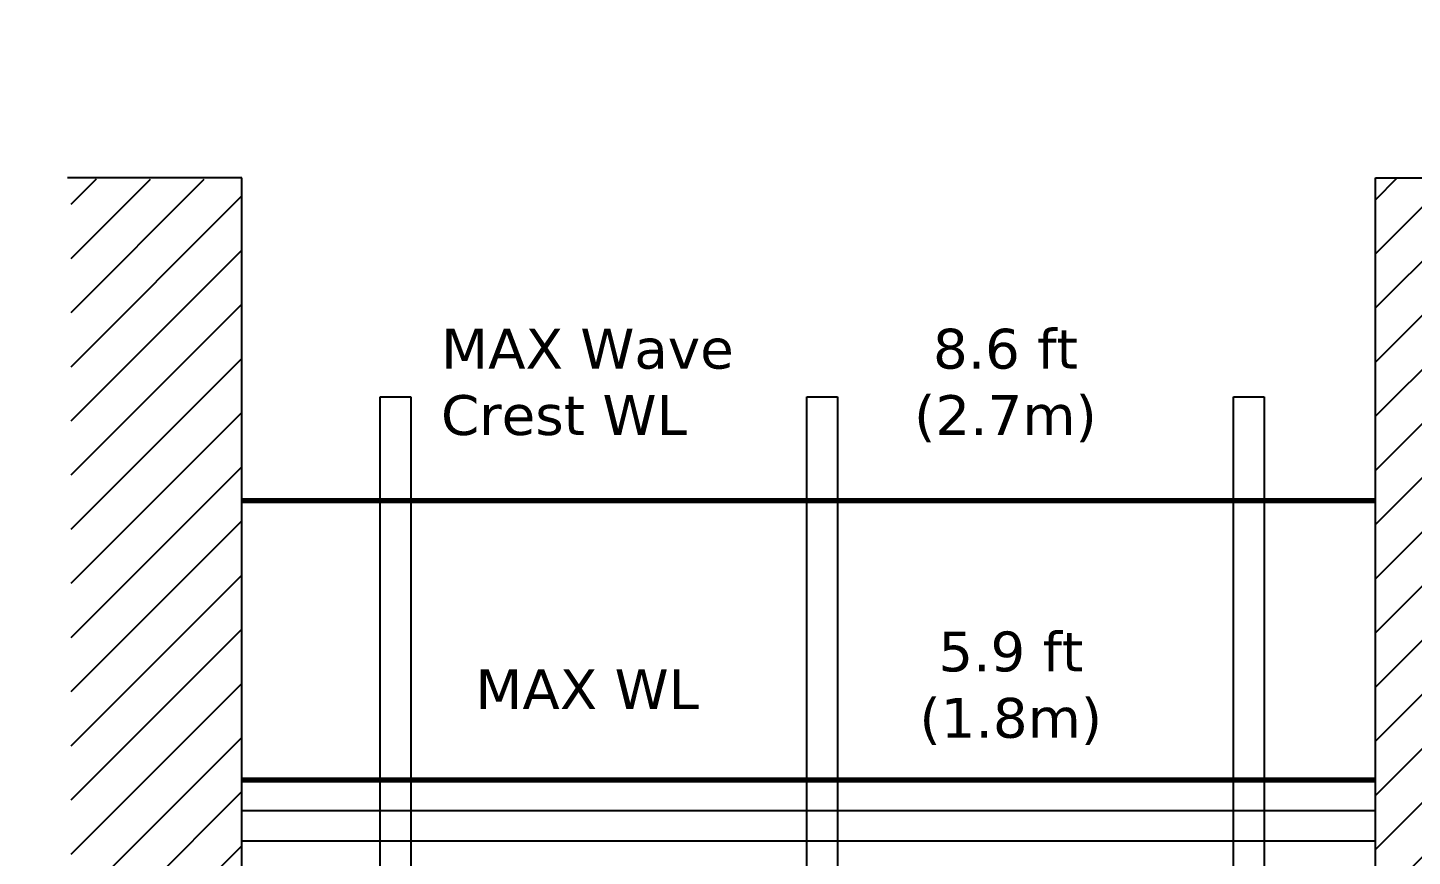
# Model space of a CAD drawing. Header units: feet. Extents: x 0 to 695, y -979 to -294.
# Drawn here: x 146.555 to 151.074, y -496.604 to -493.9 of the extents above; entities that cross this region are included whole.
import ezdxf

# ---------------------------------------------------------------- set-up
doc = ezdxf.new("R2010")
doc.units = ezdxf.units.FT
doc.header["$MEASUREMENT"] = 0
doc.layers.add('ATM Mangroves', color=3, linetype='Continuous')
doc.layers.add('Beach Slopes', color=80, linetype='Continuous')
doc.styles.get("Standard").update_dxf_attribs({"font": 'verdana.ttf'})

msp = doc.modelspace()

# ---------------------------------------------------------------- hatches: boundary and pattern name
at = {"layer": 'ATM Mangroves', "transparency": 33554687}
h = msp.add_hatch(dxfattribs=at)
h.set_pattern_fill('AR-SAND', scale=0.09)
h.set_pattern_definition([(37.5, (0, 0), (-0.005669402, 0.17341414), [0, -0.1368, 0, -0.153, 0, -0.14625]), (7.5, (0, 0), (0.1592799, 0.25399315), [0, -0.0738, 0, -0.1233, 0, -0.04725]), (327.5, (-0.1107, 0), (0.280272768, 0.000509315), [0, -0.045, 0, -0.162, 0, -0.2115]), (317.5, (-0.1107, 0), (0.27055139, 0.0789908), [0, -0.0225, 0, -0.1062, 0, -0.1215])])
h.paths.add_polyline_path([(149.0975, -498.2051), (147.8047, -498.2051), (147.805, -498.9734), (149.0975, -498.9734)])
h.paths.add_polyline_path([(150.4903, -498.2051), (149.1975, -498.2051), (149.1978, -498.9734), (150.4903, -498.9734)])
h.paths.add_polyline_path([(150.9534, -498.2051), (150.5903, -498.2051), (150.5906, -498.9734), (150.9534, -498.9734)])
h.paths.add_polyline_path([(147.7047, -498.2051), (147.2534, -498.2051), (147.2534, -498.9734), (147.7047, -498.9734)])
h.paths.add_polyline_path([(157.4185, -498.2241), (156.9672, -498.2241), (156.9672, -498.9925), (157.4185, -498.9925)])
h.paths.add_polyline_path([(158.8113, -498.2241), (157.5185, -498.2241), (157.5188, -498.9925), (158.8113, -498.9925)])
h.paths.add_polyline_path([(160.2041, -498.2241), (158.9113, -498.2241), (158.9116, -498.9925), (160.2041, -498.9925)])
h.paths.add_polyline_path([(160.6672, -498.2241), (160.3041, -498.2241), (160.3044, -498.9925), (160.6672, -498.9925)])
h.paths.add_polyline_path([(136.8019, -485.7707, -0.024824), (136.7773, -485.7199), (136.7773, -485.4755), (135.4047, -485.4755, 0.34479), (136.8019, -487.0778)])
h.paths.add_polyline_path([(138.8492, -485.4755), (137.3455, -485.4755), (137.3455, -485.7199, -0.024824), (137.3209, -485.7707), (137.3209, -487.0977, 0.366457)])
h.paths.add_polyline_path([(132.2275, -482.8723), (132.6347, -482.8723), (132.6347, -482.104), (132.2275, -482.104)])
h.paths.add_polyline_path([(132.735, -482.8723), (134.0275, -482.8723), (134.0275, -482.104), (132.7347, -482.104)])
h.paths.add_polyline_path([(134.1278, -482.8723), (135.4203, -482.8723), (135.4203, -482.104), (134.1275, -482.104)])
h.paths.add_polyline_path([(135.5206, -482.8723), (135.9275, -482.8723), (135.9275, -482.104), (135.5203, -482.104)])
h = msp.add_hatch(dxfattribs=at)
h.set_pattern_fill('ANSI31')
h.set_pattern_definition([(45, (-7.41968, -105.5335), (-0.088388348, 0.088388348), [])])
h.paths.add_polyline_path([(147.2534, -494.3949), (146.696, -494.3925), (146.696, -499.7713), (151.7152, -499.7713), (151.7152, -494.3925), (150.9534, -494.3898), (150.9534, -498.9925), (147.2534, -498.9925)])

# ---------------------------------------------------------------- linework, layer by layer
at = {"layer": 'ATM Mangroves', "color": 7, "transparency": 33554687}
for p, q in [((147.2534, -494.3898), (146.6849, -494.3898)), ((147.2534, -498.1543), (147.2534, -494.3898)), ((150.9534, -498.9925), (150.9534, -494.3898)), ((150.9534, -494.3898), (151.6855, -494.3898)), ((147.7047, -495.1043), (147.8047, -495.1043)), ((149.0975, -495.1043), (149.1975, -495.1043)), ((150.4903, -495.1043), (150.5903, -495.1043)), ((147.2534, -496.3543), (150.9534, -496.3543)), ((147.2534, -496.4543), (150.9534, -496.4543)), ((147.2534, -496.5543), (150.9534, -496.5543))]:
    msp.add_line(p, q, dxfattribs=at)
at = {"layer": 'ATM Mangroves', "color": 7, "lineweight": 70, "transparency": 33554687}
for p, q in [((147.2534, -495.4425), (150.9534, -495.4425)), ((147.2534, -496.3543), (150.9534, -496.3543))]:
    msp.add_line(p, q, dxfattribs=at)
at = {"layer": 'ATM Mangroves', "color": 7, "transparency": 33554687}
for points in [[(147.8047, -495.1043), (147.8047, -498.1543), (147.7047, -498.1543), (147.7047, -495.1043)], [(149.1975, -495.1043), (149.1975, -498.1543), (149.0975, -498.1543), (149.0975, -495.1043)], [(150.5903, -495.1043), (150.5903, -498.1543), (150.4903, -498.1543), (150.4903, -495.1043)]]:
    msp.add_lwpolyline(points, dxfattribs=at)

# ---------------------------------------------------------------- texts
at = {"layer": 'ATM Mangroves', "color": 7, "transparency": 33554687, "char_height": 0.13, "attachment_point": 1}
for s, width, insert in [('\\pxqc;8.6 ft (2.7m)', 0.841393, (149.3253, -494.8824)), ('\\pxqc;5.9 ft (1.8m)', 0.691698, (149.4176, -495.8706))]:
    msp.add_mtext_dynamic_manual_height_columns(s, width=width, gutter_width=1, heights=[0], dxfattribs=dict(at, insert=insert))
at = {"layer": 'Beach Slopes', "color": 0, "transparency": 33554687, "char_height": 0.13, "attachment_point": 1}
for s, width, insert in [('MAX Wave Crest WL', 1.04255, (147.9037, -494.8824)), ('MAX WL', 6.93141, (148.0155, -495.994))]:
    msp.add_mtext_dynamic_manual_height_columns(s, width=width, gutter_width=1, heights=[0], dxfattribs=dict(at, insert=insert))

doc.saveas('drawing.dxf')
